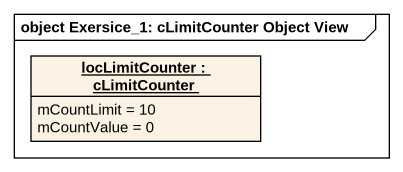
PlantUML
@startuml
mainframe object Exersice_1: cLimitCounter Object View
hide circle
hide empty members
object "locLimitCounter : cLimitCounter" as locLimitCounter {
  mCountLimit = 10
  mCountValue = 0
}
@enduml
